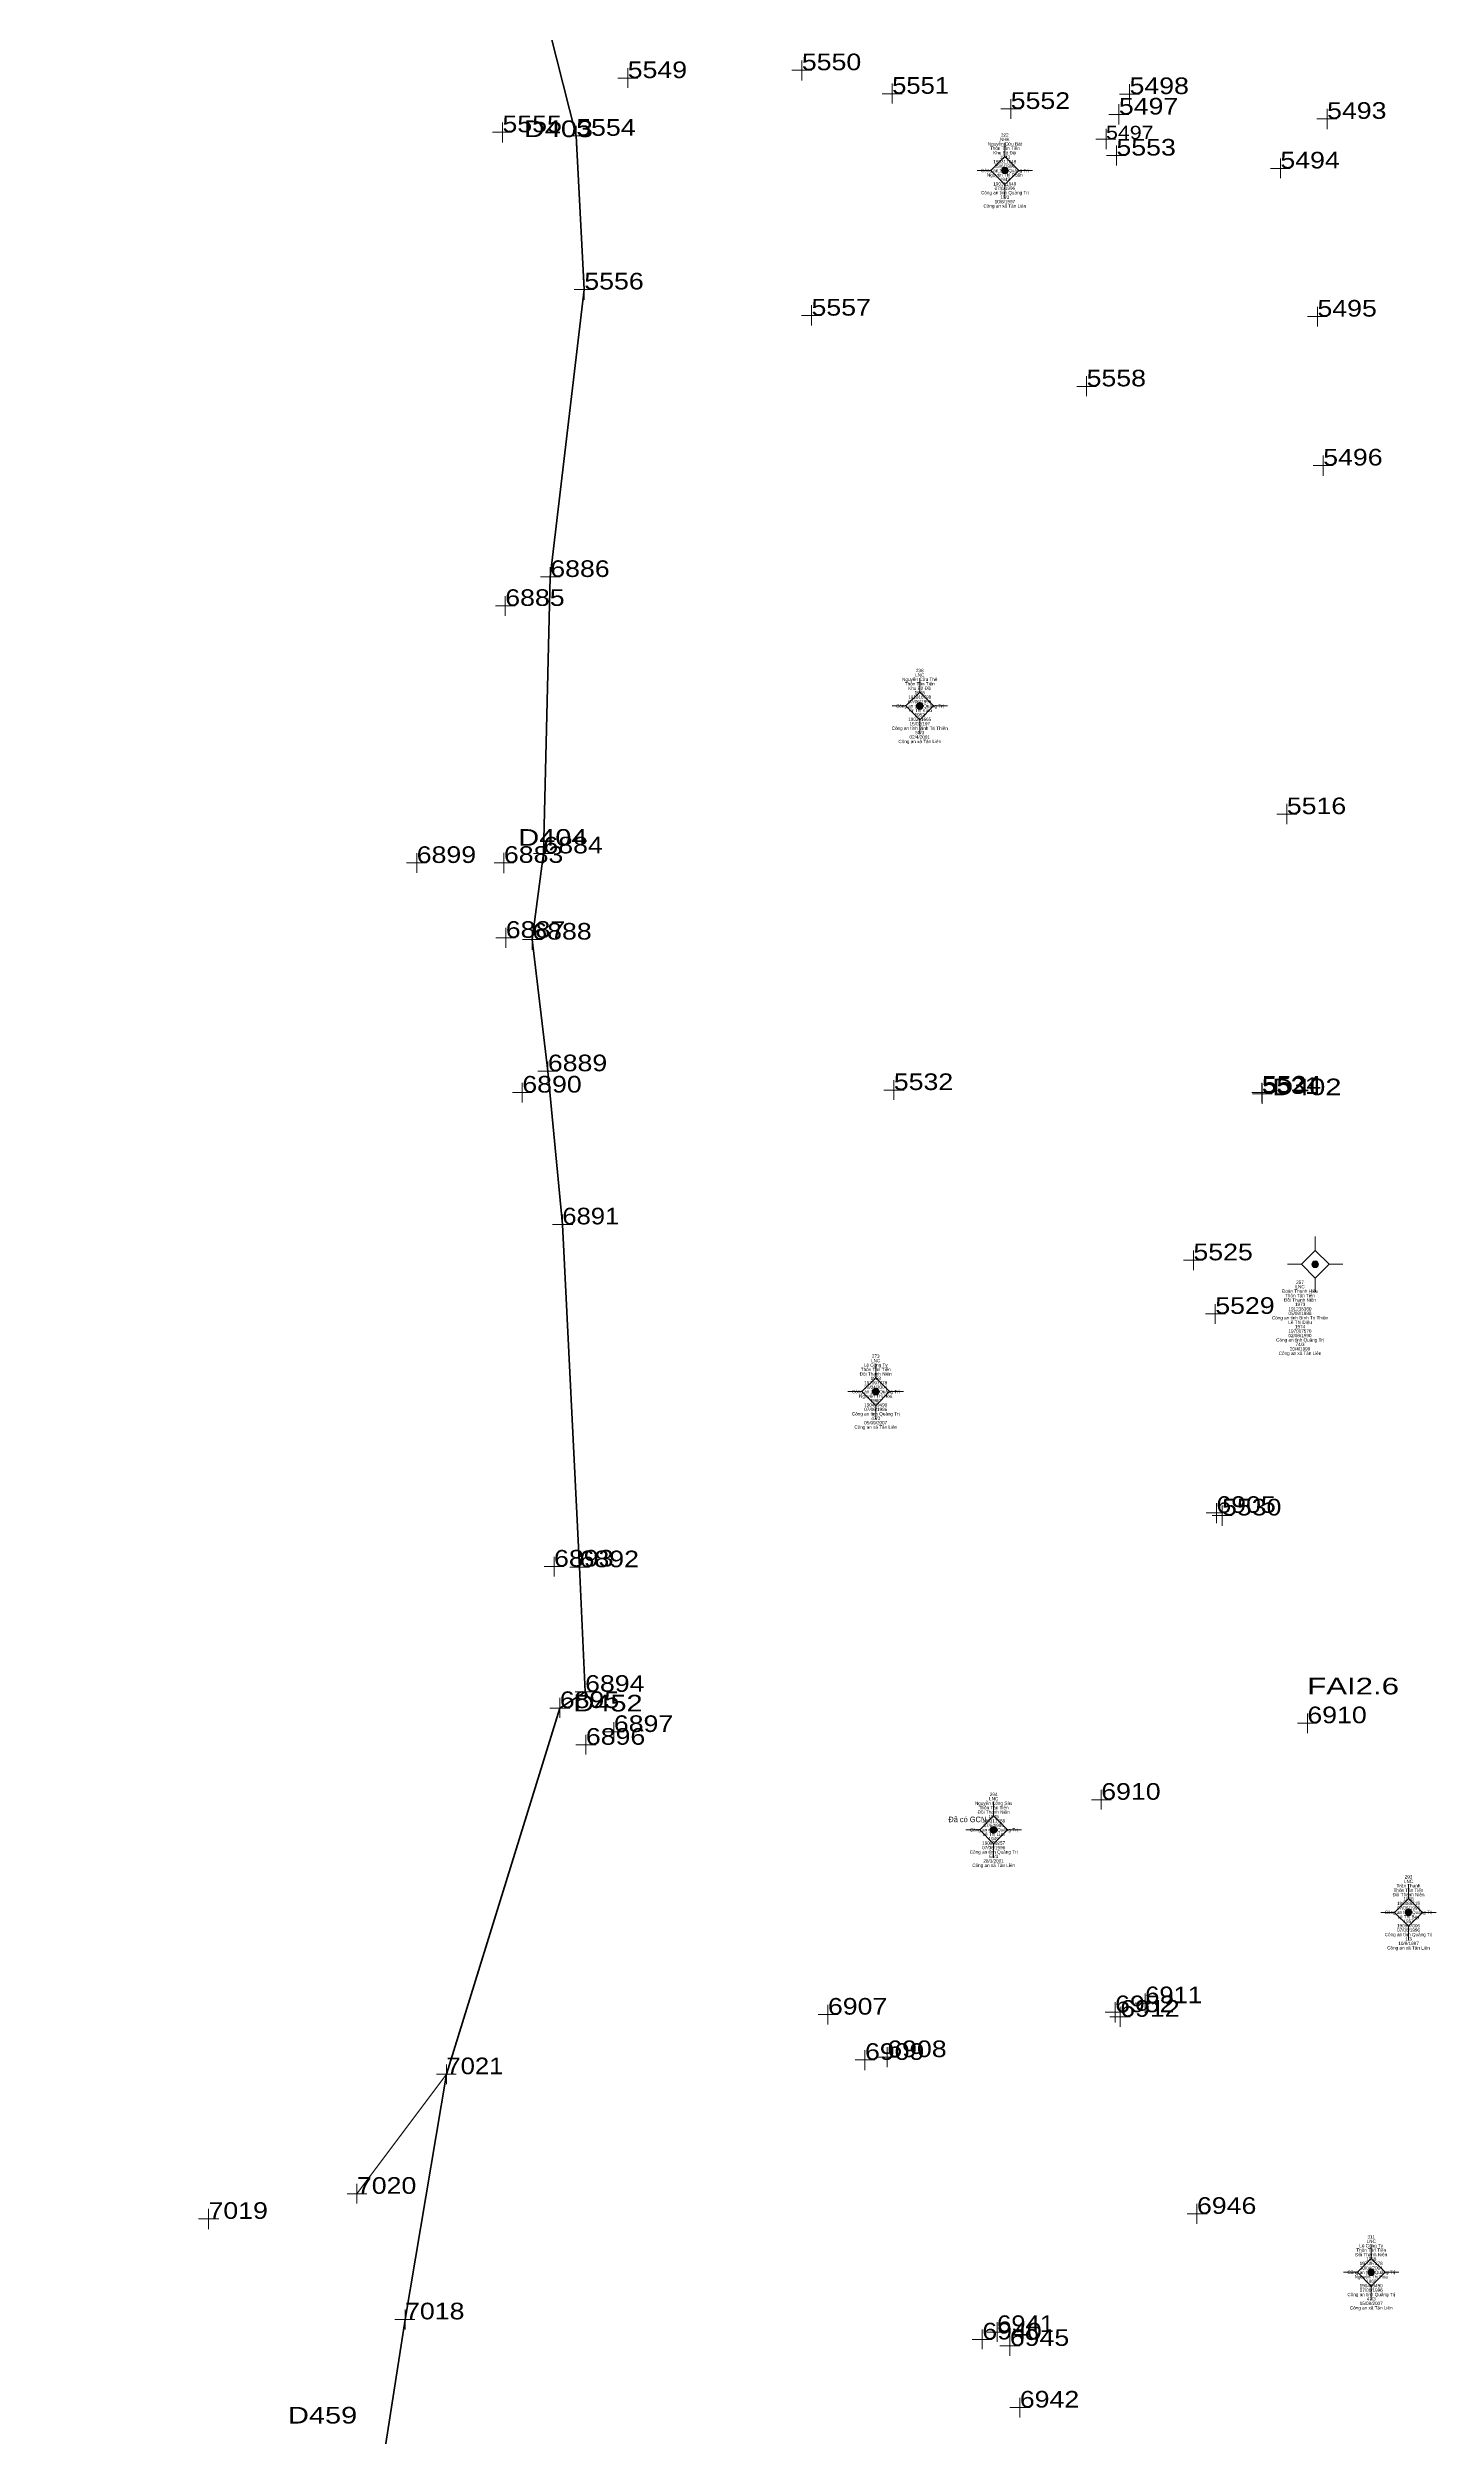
# Model space of a CAD drawing. Header units: metres. Extents: x 548949 to 550221, y 1836732 to 1838051.
# Drawn here: x 548967.3 to 549092.5, y 1837403.7 to 1837619.1 of the extents above; entities that cross this region are included whole.
import ezdxf
from ezdxf.enums import TextEntityAlignment as Align

# ---------------------------------------------------------------- set-up
doc = ezdxf.new("R2010")
doc.units = ezdxf.units.M
doc.header["$LTSCALE"] = 0.12
for name, color, linetype, lineweight in [('11', 7, 'Continuous', 13), ('4', 7, 'Continuous', 13), ('41', 7, 'Continuous', 13), ('52', 7, 'Continuous', 35)]:
    doc.layers.add(name, color=color, linetype=linetype, lineweight=lineweight)
for name, color, linetype in [('15', 7, 'Continuous'), ('16', 7, 'Continuous'), ('5', 7, 'Continuous')]:
    doc.layers.add(name, color=color, linetype=linetype)

msp = doc.modelspace()

# ---------------------------------------------------------------- hatches: boundary and pattern name
at = {"layer": '11'}
for points in [[(549053.9195, 1837607.99, 1), (549053.3195, 1837607.99, 1)], [(549046.2495, 1837559.72, 1), (549045.6495, 1837559.72, 1)], [(549081.8995, 1837509.39, 1), (549081.2995, 1837509.39, 1)], [(549042.2795, 1837497.91, 1), (549041.6795, 1837497.91, 1)], [(549052.9095, 1837458.41, 1), (549052.3095, 1837458.41, 1)], [(549090.3095, 1837450.97, 1), (549089.7095, 1837450.97, 1)], [(549086.9495, 1837418.52, 1), (549086.3495, 1837418.52, 1)]]:
    msp.add_hatch(color=256, dxfattribs=at).paths.add_polyline_path(points)

# ---------------------------------------------------------------- linework, layer by layer
for p, q in [((549053.62, 1837610.49), (549053.62, 1837609.24)), ((549052.37, 1837607.99), (549051.12, 1837607.99)), ((549056.12, 1837607.99), (549054.87, 1837607.99)), ((549053.62, 1837606.74), (549053.62, 1837605.49)), ((549045.95, 1837562.22), (549045.95, 1837560.97)), ((549044.7, 1837559.72), (549043.45, 1837559.72)), ((549045.95, 1837558.47), (549045.95, 1837557.22)), ((549048.45, 1837559.72), (549047.2, 1837559.72)), ((549081.6, 1837511.89), (549081.6, 1837510.64)), ((549080.35, 1837509.39), (549079.1, 1837509.39)), ((549084.1, 1837509.39), (549082.85, 1837509.39)), ((549081.6, 1837508.14), (549081.6, 1837506.89)), ((549041.98, 1837500.41), (549041.98, 1837499.16)), ((549040.73, 1837497.91), (549039.48, 1837497.91)), ((549044.48, 1837497.91), (549043.23, 1837497.91)), ((549041.98, 1837496.66), (549041.98, 1837495.41)), ((549052.61, 1837460.91), (549052.61, 1837459.66)), ((549051.36, 1837458.41), (549050.11, 1837458.41)), ((549052.61, 1837457.16), (549052.61, 1837455.91)), ((549055.11, 1837458.41), (549053.86, 1837458.41)), ((549090.01, 1837453.47), (549090.01, 1837452.22)), ((549088.76, 1837450.97), (549087.51, 1837450.97)), ((549092.51, 1837450.97), (549091.26, 1837450.97)), ((549090.01, 1837449.72), (549090.01, 1837448.47)), ((549086.65, 1837421.02), (549086.65, 1837419.77)), ((549085.4, 1837418.52), (549084.15, 1837418.52)), ((549089.15, 1837418.52), (549087.9, 1837418.52)), ((549086.65, 1837417.27), (549086.65, 1837416.02))]:
    msp.add_line(p, q, dxfattribs=at)
for points in [[(549053.62, 1837609.24), (549052.37, 1837607.99), (549053.62, 1837606.74), (549054.87, 1837607.99)], [(549045.95, 1837560.97), (549044.7, 1837559.72), (549045.95, 1837558.47), (549047.2, 1837559.72)], [(549081.6, 1837510.64), (549080.35, 1837509.39), (549081.6, 1837508.14), (549082.85, 1837509.39)], [(549041.98, 1837499.16), (549040.73, 1837497.91), (549041.98, 1837496.66), (549043.23, 1837497.91)], [(549052.61, 1837459.66), (549051.36, 1837458.41), (549052.61, 1837457.16), (549053.86, 1837458.41)], [(549090.01, 1837452.22), (549088.76, 1837450.97), (549090.01, 1837449.72), (549091.26, 1837450.97)], [(549086.65, 1837419.77), (549085.4, 1837418.52), (549086.65, 1837417.27), (549087.9, 1837418.52)]]:
    msp.add_lwpolyline(points, close=True, dxfattribs=at)
for centre in [(549053.6195, 1837607.99), (549045.9495, 1837559.72), (549081.5995, 1837509.39), (549041.9795, 1837497.91), (549052.6095, 1837458.41), (549090.0095, 1837450.97), (549086.6495, 1837418.52)]:
    msp.add_circle(centre, 0.3, dxfattribs=at)
at = {"layer": '4'}
for p, q in [((549020.54, 1837616.32), (549018.73, 1837616.32)), ((549019.62, 1837615.43), (549019.62, 1837617.21)), ((549036.21, 1837617.03), (549034.43, 1837617.03)), ((549035.32, 1837616.1), (549035.32, 1837617.92)), ((549044.35, 1837614.91), (549042.57, 1837614.91)), ((549043.46, 1837614.02), (549043.46, 1837615.84)), ((549054.15, 1837612.65), (549054.15, 1837614.43)), ((549065.75, 1837614.88), (549063.97, 1837614.88)), ((549064.86, 1837613.96), (549064.86, 1837615.77)), ((549008.33, 1837610.52), (549008.33, 1837612.33)), ((549014.98, 1837610.23), (549014.98, 1837612.02)), ((549055.08, 1837613.54), (549053.26, 1837613.54)), ((549064.79, 1837613.04), (549062.98, 1837613.04)), ((549063.9, 1837612.15), (549063.9, 1837613.97)), ((549083.56, 1837612.65), (549081.74, 1837612.65)), ((549082.67, 1837611.72), (549082.67, 1837613.54)), ((549009.22, 1837611.44), (549007.44, 1837611.44)), ((549015.87, 1837611.12), (549014.09, 1837611.12)), ((549063.63, 1837610.82), (549061.81, 1837610.82)), ((549062.74, 1837609.93), (549062.74, 1837611.74)), ((549063.68, 1837608.45), (549063.68, 1837610.24)), ((549064.57, 1837609.34), (549062.79, 1837609.34)), ((549079.35, 1837608.18), (549077.57, 1837608.18)), ((549078.46, 1837607.29), (549078.46, 1837609.07)), ((549016.6, 1837597.27), (549014.78, 1837597.27)), ((549015.71, 1837596.34), (549015.71, 1837598.16)), ((549037.08, 1837594.91), (549035.3, 1837594.91)), ((549036.19, 1837594.02), (549036.19, 1837595.84)), ((549082.69, 1837594.82), (549080.91, 1837594.82)), ((549081.8, 1837593.93), (549081.8, 1837595.71)), ((549061.88, 1837588.53), (549060.1, 1837588.53)), ((549060.99, 1837587.64), (549060.99, 1837589.46)), ((549082.32, 1837580.48), (549082.32, 1837582.29)), ((549083.21, 1837581.4), (549081.43, 1837581.4)), ((549013.53, 1837571.35), (549011.75, 1837571.35)), ((549012.64, 1837570.42), (549012.64, 1837572.24)), ((549008.58, 1837567.85), (549008.58, 1837569.63)), ((549009.47, 1837568.74), (549007.69, 1837568.74)), ((549079.93, 1837549.97), (549078.15, 1837549.97)), ((549079.04, 1837549.08), (549079.04, 1837550.9)), ((549001.49, 1837545.57), (548999.68, 1837545.57)), ((549000.6, 1837544.68), (549000.6, 1837546.46)), ((549009.35, 1837545.58), (549007.57, 1837545.58)), ((549008.46, 1837544.66), (549008.46, 1837546.47)), ((549012.94, 1837546.43), (549011.13, 1837546.43)), ((549012.02, 1837545.54), (549012.02, 1837547.32)), ((549009.52, 1837538.82), (549007.74, 1837538.82)), ((549008.63, 1837537.93), (549008.63, 1837539.71)), ((549011.02, 1837537.74), (549011.02, 1837539.55)), ((549011.91, 1837538.66), (549010.13, 1837538.66)), ((549013.31, 1837526.79), (549011.53, 1837526.79)), ((549012.42, 1837525.9), (549012.42, 1837527.68)), ((549043.61, 1837524.21), (549043.61, 1837525.99)), ((549011.01, 1837524.87), (549009.23, 1837524.87)), ((549010.12, 1837523.98), (549010.12, 1837525.76)), ((549044.54, 1837525.1), (549042.72, 1837525.1)), ((549077.72, 1837524.87), (549075.9, 1837524.87)), ((549077.72, 1837524.75), (549075.94, 1837524.75)), ((549076.79, 1837523.98), (549076.79, 1837525.76)), ((549076.83, 1837523.86), (549076.83, 1837525.68)), ((549014.66, 1837512.99), (549012.84, 1837512.99)), ((549013.73, 1837512.1), (549013.73, 1837513.88)), ((549071.51, 1837509.75), (549069.73, 1837509.75)), ((549070.62, 1837508.86), (549070.62, 1837510.64)), ((549073.52, 1837504.92), (549071.7, 1837504.92)), ((549072.59, 1837504.03), (549072.59, 1837505.81)), ((549072.69, 1837486.06), (549072.69, 1837487.87)), ((549073.2, 1837485.82), (549073.2, 1837487.64)), ((549073.58, 1837486.98), (549071.76, 1837486.98)), ((549074.12, 1837486.75), (549072.31, 1837486.75)), ((549012.98, 1837481.25), (549012.98, 1837483.03)), ((549015.28, 1837481.19), (549015.28, 1837483)), ((549013.87, 1837482.14), (549012.09, 1837482.14)), ((549016.17, 1837482.08), (549014.39, 1837482.08)), ((549013.5, 1837468.5), (549013.5, 1837470.32)), ((549016.67, 1837470.85), (549014.89, 1837470.85)), ((549015.78, 1837469.92), (549015.78, 1837471.74)), ((549014.39, 1837469.39), (549012.61, 1837469.39)), ((549018.37, 1837466.3), (549018.37, 1837468.12)), ((549081.78, 1837468.02), (549080, 1837468.02)), ((549080.89, 1837467.13), (549080.89, 1837468.91)), ((549016.74, 1837466.08), (549014.96, 1837466.08)), ((549015.85, 1837465.19), (549015.85, 1837466.97)), ((549019.26, 1837467.23), (549017.48, 1837467.23)), ((549062.31, 1837460.23), (549062.31, 1837462.01)), ((549063.2, 1837461.12), (549061.42, 1837461.12)), ((549037.67, 1837440.86), (549037.67, 1837442.64)), ((549064.48, 1837441.97), (549062.67, 1837441.97)), ((549063.56, 1837441.04), (549063.56, 1837442.86)), ((549064.02, 1837440.64), (549064.02, 1837442.45)), ((549067.16, 1837442.78), (549065.38, 1837442.78)), ((549066.27, 1837441.89), (549066.27, 1837443.67)), ((549038.6, 1837441.75), (549036.78, 1837441.75)), ((549064.91, 1837441.56), (549063.1, 1837441.56)), ((549041.9, 1837437.67), (549040.12, 1837437.67)), ((549041.01, 1837436.74), (549041.01, 1837438.56)), ((549043.91, 1837437.92), (549042.1, 1837437.92)), ((549043.02, 1837437), (549043.02, 1837438.81)), ((549004.17, 1837436.38), (549002.39, 1837436.38)), ((549003.28, 1837435.49), (549003.28, 1837437.27)), ((548996.1, 1837425.6), (548994.32, 1837425.6)), ((548995.21, 1837424.71), (548995.21, 1837426.49)), ((548982.76, 1837423.34), (548980.94, 1837423.34)), ((548981.83, 1837422.41), (548981.83, 1837424.23)), ((549071.86, 1837423.79), (549070.05, 1837423.79)), ((549070.94, 1837422.9), (549070.94, 1837424.68)), ((549000.44, 1837414.28), (548998.62, 1837414.28)), ((548999.55, 1837413.36), (548999.55, 1837415.17)), ((549052.92, 1837412.25), (549052.92, 1837414.03)), ((549052.48, 1837412.47), (549050.66, 1837412.47)), ((549051.59, 1837411.58), (549051.59, 1837413.36)), ((549053.81, 1837413.14), (549052.03, 1837413.14)), ((549054.96, 1837411.89), (549053.18, 1837411.89)), ((549054.07, 1837411), (549054.07, 1837412.82)), ((549055.9, 1837406.33), (549054.08, 1837406.33)), ((549054.97, 1837405.44), (549054.97, 1837407.22))]:
    msp.add_line(p, q, dxfattribs=at)
at = {"layer": '41'}
msp.add_lwpolyline([(549003.28, 1837436.38), (548995.21, 1837425.6), (548995.15, 1837425.59)], dxfattribs=at)
at = {"layer": '52'}
for points in [[(549015.71, 1837597.27), (549014.98, 1837611.12), (549012.6, 1837620.48)], [(549012.42, 1837526.79), (549011.02, 1837538.66), (549012.02, 1837546.43), (549012.64, 1837571.35), (549015.71, 1837597.27)], [(548967.34, 1837378.22), (548979.84, 1837379.83), (548982.33, 1837373.91), (548998.05, 1837383.12), (548990.76, 1837394.84), (548997.16, 1837398.85), (548999.55, 1837414.28), (549003.28, 1837436.38), (549013.5, 1837469.39), (549015.78, 1837470.85), (549015.28, 1837482.08), (549013.73, 1837512.99), (549012.42, 1837526.79)]]:
    msp.add_lwpolyline(points, dxfattribs=at)

# ---------------------------------------------------------------- texts
at = {"layer": '15'}
for s, p in [('Nguyễn Cửu Bát', (549053.62, 1837610.24)), ('Thôn Tân Tiến', (549053.62, 1837609.84)), ('NHK', (549053.62, 1837610.64)), ('Công an tỉnh Quảng Trị', (549053.625, 1837607.84)), ('Nguyễn Thị Doãn', (549053.615, 1837607.44)), ('Khu Bộ Đội', (549053.62, 1837609.44)), ('190311648', (549053.615, 1837608.64)), ('Công an tỉnh Quảng Trị', (549053.625, 1837605.84)), ('190311649', (549053.615, 1837606.64)), ('Công an xã Tân Liên', (549053.62, 1837604.64)), ('10/8/1997', (549053.625, 1837605.04)), ('Nguyễn Cửu Thế', (549045.95, 1837561.97)), ('Thôn Tân Tiến', (549045.95, 1837561.57)), ('Khu Bộ Đội', (549045.95, 1837561.17)), ('191016798', (549045.945, 1837560.37)), ('Công an tỉnh Quảng Trị', (549045.955, 1837559.57)), ('Từ Thị Kiều', (549045.955, 1837559.17)), ('190311665', (549045.945, 1837558.37)), ('15/02/197', (549045.955, 1837557.97)), ('Công an tỉnh Bình Trị Thiên', (549045.945, 1837557.57)), ('Công an xã Tân Liên', (549045.95, 1837556.37)), ('Đoàn Thanh Hiếu', (549080.23, 1837506.82)), ('Thôn Tân Tiến', (549080.23, 1837506.42)), ('Công an tỉnh Bình Trị Thiên', (549080.225, 1837504.42)), ('Đồi Thanh Niên', (549080.23, 1837506.02)), ('05/03/1988', (549080.225, 1837504.82)), ('191235360', (549080.225, 1837505.22)), ('Công an tỉnh Quảng Trị', (549080.235, 1837502.42)), ('02/08/1990', (549080.225, 1837502.82)), ('197007570', (549080.225, 1837503.22)), ('Thôn Tân Tiến', (549041.98, 1837499.76)), ('Lê Công Ty', (549041.98, 1837500.16)), ('Công an xã Tân Liên', (549080.23, 1837501.22)), ('20/4/1999', (549080.235, 1837501.62)), ('Công an tỉnh Quảng Trị', (549041.985, 1837497.76)), ('Đồi Thanh Niên', (549041.98, 1837499.36)), ('20/04/2004', (549041.975, 1837498.16)), ('197097278', (549041.975, 1837498.56)), ('Công an tỉnh Quảng Trị', (549041.985, 1837495.76)), ('Nguyễn Thị Hòa', (549041.98, 1837497.36)), ('190489490', (549041.975, 1837496.56)), ('Công an xã Tân Liên', (549041.98, 1837494.56)), ('05/09/2007', (549041.975, 1837494.96)), ('Nguyễn Công Sáu', (549052.615, 1837460.66)), ('Đồi Thanh Niên', (549052.61, 1837459.86)), ('Thôn Tân Tiến', (549052.61, 1837460.26)), ('190311768', (549052.605, 1837459.06)), ('Công an tỉnh Quảng Trị', (549052.615, 1837458.26)), ('190950257', (549052.605, 1837457.06)), ('Công an tỉnh Quảng Trị', (549052.615, 1837456.26)), ('Công an xã Tân Liên', (549052.61, 1837455.06)), ('Đồi Thanh Niên', (549090.01, 1837452.42)), ('Thôn Tân Tiến', (549090.01, 1837452.82)), ('Trần Thanh', (549090.01, 1837453.22)), ('Công an tỉnh Quảng Trị', (549090.015, 1837450.82)), ('190489515', (549090.005, 1837451.62)), ('Lê Thị Bảy', (549090.005, 1837450.42)), ('Công an tỉnh Quảng Trị', (549090.015, 1837448.82)), ('Công an xã Tân Liên', (549090.01, 1837447.62)), ('10/8/1997', (549090.015, 1837448.02)), ('Thôn Tân Tiến', (549086.65, 1837420.37)), ('Lê Công Ty', (549086.65, 1837420.77)), ('Công an tỉnh Quảng Trị', (549086.655, 1837418.37)), ('Nguyễn Thị Hòa', (549086.65, 1837417.97)), ('Đồi Thanh Niên', (549086.65, 1837419.97)), ('20/04/2004', (549086.645, 1837418.77)), ('197097278', (549086.645, 1837419.17)), ('Công an tỉnh Quảng Trị', (549086.655, 1837416.37)), ('190489490', (549086.645, 1837417.17)), ('Công an xã Tân Liên', (549086.65, 1837415.17)), ('05/09/2007', (549086.645, 1837415.57))]:
    msp.add_text(s, height=0.3, dxfattribs=at).set_placement(p, align=Align.CENTER)
for s, width, p in [('222', 0.95, (549053.615, 1837611.04)), ('09/6/1996', 0.95, (549053.62, 1837608.24)), ('1943', 0.95, (549053.625, 1837609.04)), ('07/6/1996', 0.95, (549053.62, 1837606.24)), ('1943', 0.95, (549053.625, 1837607.04)), ('19/3', 0.95, (549053.62, 1837605.44)), ('LNC', 0.95, (549045.95, 1837562.37)), ('238', 0.95, (549045.95, 1837562.77)), ('1946', 0.95, (549045.95, 1837560.77)), ('07/06/1996', 0.95, (549045.95, 1837559.97)), ('1952', 0.95, (549045.95, 1837558.77)), ('02/4/2001', 0.95, (549045.945, 1837556.77)), ('58/3', 0.95, (549045.95, 1837557.17)), ('LNC', 0.95, (549080.23, 1837507.22)), ('257', 0.95, (549080.23, 1837507.62)), ('1973', 0.95, (549080.235, 1837505.62)), ('Lê Thị Diệu', 0.95, (549080.235, 1837504.02)), ('1974', 0.95, (549080.235, 1837503.62)), ('74/3', 0.95, (549080.23, 1837502.02)), ('LNC', 0.95, (549041.98, 1837500.56)), ('273', 0.95, (549041.98, 1837500.96)), ('1958', 0.95, (549041.985, 1837498.96)), ('07/06/1996', 0.95, (549041.98, 1837496.16)), ('1960', 0.95, (549041.985, 1837496.96)), ('47/3', 0.95, (549041.98, 1837495.36)), ('LNC', 0.95, (549052.61, 1837461.06)), ('294', 0.95, (549052.61, 1837461.46)), ('1945', 0.95, (549052.615, 1837459.46)), ('Lê Thị Lưu', 0.95, (549052.61, 1837457.86)), ('07/6/1996', 0.95, (549052.61, 1837458.66)), ('1949', 0.95, (549052.615, 1837457.46)), ('07/06/1996', 0.95, (549052.61, 1837456.66)), ('28/3/2001', 0.95, (549052.605, 1837455.46)), ('55/3', 0.95, (549052.61, 1837455.86)), ('LNC', 0.95, (549090.01, 1837453.62)), ('293', 0.95, (549090.01, 1837454.02)), ('07/06/1996', 0.95, (549090.01, 1837451.22)), ('1958', 0.95, (549090.015, 1837452.02)), ('07/06/1996', 0.95, (549090.01, 1837449.22)), ('190957006', 0.95, (549090.01, 1837449.62)), ('1957', 0.95, (549090.015, 1837450.02)), ('1/3', 0.95, (549090.015, 1837448.42)), ('LNC', 0.95, (549086.65, 1837421.17)), ('311', 0.85, (549086.65, 1837421.57)), ('1958', 0.95, (549086.655, 1837419.57)), ('07/06/1996', 0.95, (549086.65, 1837416.77)), ('1960', 0.95, (549086.655, 1837417.57)), ('47/3', 0.95, (549086.65, 1837415.97))]:
    msp.add_text(s, height=0.3, dxfattribs=dict(at, width=width)).set_placement(p, align=Align.CENTER)
at = {"layer": '16'}
msp.add_text('Đã có GCN', height=0.5, dxfattribs=at).set_placement((549050.235, 1837459.1), align=Align.CENTER)
at = {"layer": '4', "width": 1.2}
for s, height, p in [('5497', 1.2, (549062.74, 1837610.82)), ('6910', 1.5, (549080.89, 1837468.02))]:
    msp.add_text(s, height=height, dxfattribs=at).set_placement(p)
at = {"layer": '5'}
for s, width, p in [('5550', 1.2, (549035.32, 1837617.03)), ('5549', 1.2, (549019.62, 1837616.32)), ('5551', 1.15, (549043.46, 1837614.91)), ('5498', 1.2, (549064.86, 1837614.88)), ('5552', 1.2, (549054.15, 1837613.54)), ('5497', 1.2, (549063.9, 1837613.04)), ('5493', 1.2, (549082.67, 1837612.65)), ('5555', 1.2, (549008.33, 1837611.44)), ('D403 ', 1.3, (549010.26, 1837611)), ('5554', 1.2, (549014.98, 1837611.12)), ('5553', 1.2, (549063.68, 1837609.34)), ('5494', 1.2, (549078.46, 1837608.18)), ('5556', 1.2, (549015.71, 1837597.27)), ('5557', 1.2, (549036.19, 1837594.91)), ('5495', 1.2, (549081.8, 1837594.82)), ('5558', 1.2, (549060.99, 1837588.53)), ('5496', 1.2, (549082.32, 1837581.4)), ('6886', 1.2, (549012.64, 1837571.35)), ('6885', 1.2, (549008.58, 1837568.74)), ('5516', 1.2, (549079.04, 1837549.97)), ('D404 ', 1.3, (549009.76, 1837547.12)), ('6884', 1.2, (549012.02, 1837546.43)), ('6899', 1.2, (549000.6, 1837545.57)), ('6883', 1.2, (549008.46, 1837545.58)), ('6887', 1.2, (549008.63, 1837538.82)), ('6888', 1.2, (549011.02, 1837538.66)), ('6889', 1.2, (549012.42, 1837526.79)), ('6890', 1.2, (549010.12, 1837524.87)), ('5532', 1.2, (549043.61, 1837525.1)), ('5524', 1.2, (549076.79, 1837524.87)), ('5531', 1.15, (549076.83, 1837524.75)), ('D402 ', 1.3, (549077.73, 1837524.63)), ('6891', 1.15, (549013.73, 1837512.99)), ('5525', 1.2, (549070.62, 1837509.75)), ('5529', 1.2, (549072.59, 1837504.92)), ('6905', 1.2, (549072.69, 1837486.98)), ('5530', 1.2, (549073.2, 1837486.75)), ('6893', 1.2, (549012.98, 1837482.14)), ('6892', 1.2, (549015.28, 1837482.08)), ('6894', 1.2, (549015.78, 1837470.85)), ('FAI2.6 ', 1.4, (549080.88, 1837470.62)), ('6895', 1.2, (549013.5, 1837469.39)), ('D452 ', 1.3, (549014.73, 1837469.08)), ('6897', 1.2, (549018.37, 1837467.23)), ('6896', 1.2, (549015.85, 1837466.08)), ('6910', 1.2, (549062.31, 1837461.12)), ('6911', 1.15, (549066.27, 1837442.78)), ('6907', 1.2, (549037.67, 1837441.75)), ('6952', 1.2, (549063.56, 1837441.97)), ('6912', 1.2, (549064.02, 1837441.56)), ('7021', 1.15, (549003.28, 1837436.38)), ('6909', 1.2, (549041.01, 1837437.67)), ('6908', 1.2, (549043.02, 1837437.92)), ('7020', 1.2, (548995.21, 1837425.6)), ('7019', 1.2, (548981.83, 1837423.34)), ('6946', 1.2, (549070.94, 1837423.79)), ('7018', 1.2, (548999.55, 1837414.28)), ('6940', 1.2, (549051.59, 1837412.47)), ('6941', 1.15, (549052.92, 1837413.14)), ('6945', 1.2, (549054.07, 1837411.89)), ('6942', 1.2, (549054.97, 1837406.33)), ('D459 ', 1.3, (548989, 1837404.89))]:
    msp.add_text(s, height=1.5, dxfattribs=dict(at, width=width)).set_placement(p)

doc.saveas('drawing.dxf')
